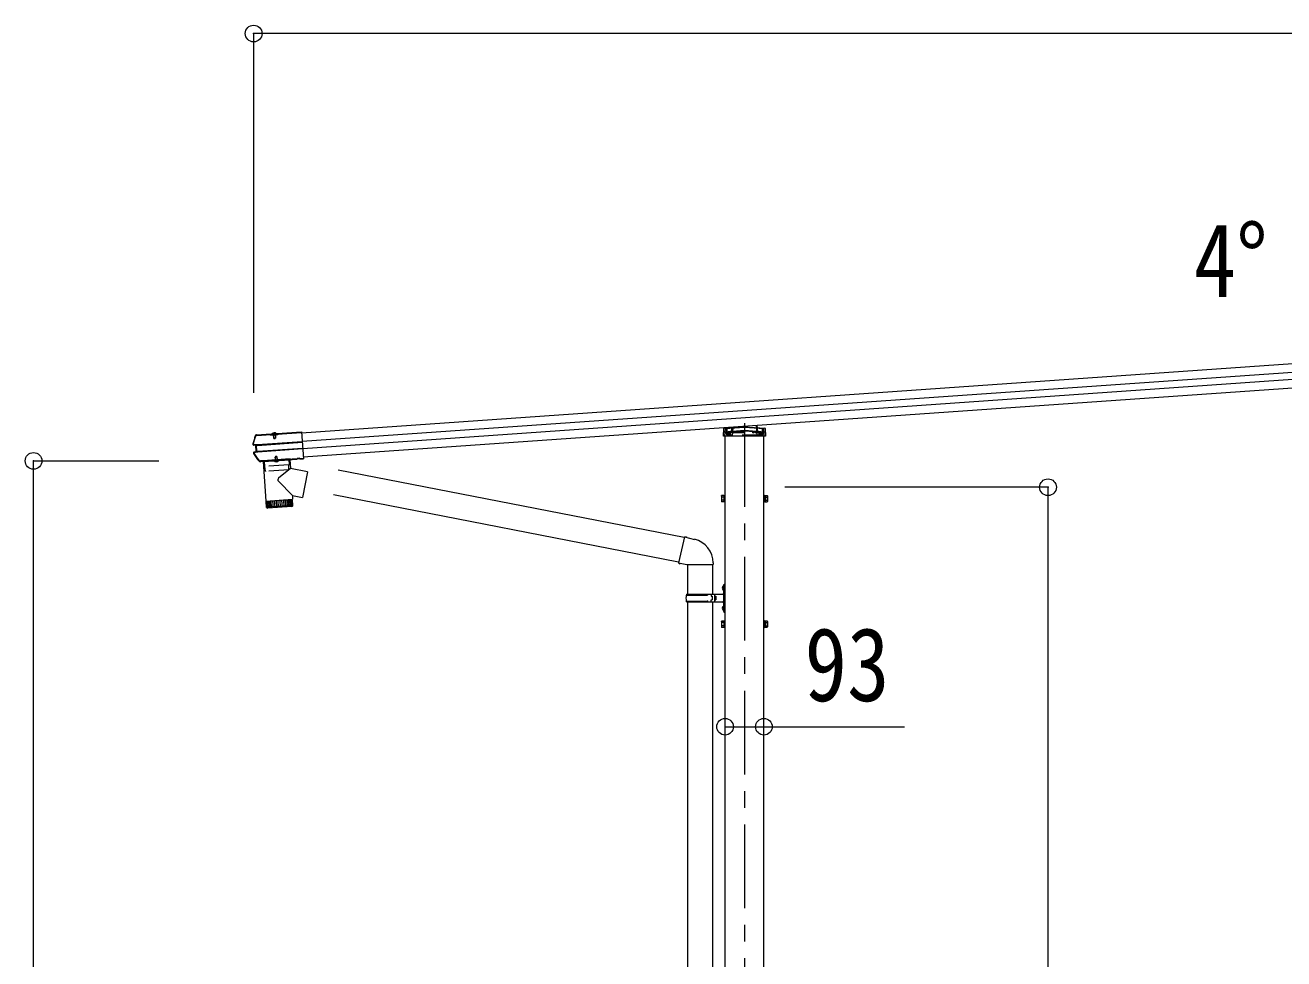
# Model space of a CAD drawing. Units: millimetres at full size, sheet at 1:40; details may follow other scales. Extents: x -11243 to 11243, y -7760 to 7760.
# Drawn here: x 405 to 3416, y -2609 to -376 of the extents above; entities that cross this region are included whole.
import ezdxf
from ezdxf.enums import TextEntityAlignment as Align

# ---------------------------------------------------------------- set-up
doc = ezdxf.new("R2010")
doc.units = ezdxf.units.MM
doc.header["$LTSCALE"] = 40
doc.header["$PDMODE"] = 32
doc.header["$PDSIZE"] = 40
doc.linetypes.add('CHAIN1', pattern=[8, 5, -1, 1, -1])
doc.linetypes.add('DASHED1', pattern=[1.8, 1.2, -0.6])
for name, color, linetype, lineweight in [('0-1_本体', 5, 'CHAIN1', 9), ('0-3_ELV2', 4, 'Continuous', 9), ('0-6_OTH_LINE', 6, 'Continuous', 9), ('0-7_SHAPE', 4, 'Continuous', 9), ('0-9_OUTLINE', 7, 'Continuous', 9)]:
    doc.layers.add(name, color=color, linetype=linetype, lineweight=lineweight)
doc.styles.add('ＭＳ ゴシック', font='')
doc.styles.get('ＭＳ ゴシック').set_extended_font_data('MS Gothic')

msp = doc.modelspace()

# ---------------------------------------------------------------- linework, layer by layer
at = {"layer": '0-1_本体'}
msp.add_line((2125.51, -1327.98), (2125.51, -4327.26), dxfattribs=at)
at = {"layer": '0-3_ELV2'}
for p, q in [((6277.2, -987.51), (1066.12, -1351.9)), ((6278.62, -1007.82), (1067.54, -1372.21)), ((6279.83, -1025.06), (1068.74, -1389.45)), ((6281.25, -1045.37), (1070.16, -1409.76)), ((957.99, -1356.27), (993.37, -1353.79)), ((993.47, -1355.29), (993.37, -1353.79)), ((993.62, -1354.59), (993.37, -1353.79)), ((1007.6, -1353.74), (993.64, -1354.72)), ((993.64, -1354.72), (993.72, -1355.86)), ((994.77, -1354.64), (994.75, -1354.44)), ((1006.03, -1354.4), (995.35, -1355.15)), ((1005.34, -1355.35), (1005.28, -1354.45)), ((1006.54, -1353.82), (1006.52, -1353.62)), ((1007.73, -1352.79), (1007.6, -1353.61)), ((1007.6, -1353.74), (1007.68, -1354.89)), ((1007.73, -1352.79), (1065.89, -1348.72)), ((1007.84, -1354.29), (1007.73, -1352.79)), ((1007.82, -1354.41), (1007.84, -1354.29)), ((1009.14, -1354.32), (1007.82, -1354.41)), ((1007.82, -1354.41), (1007.85, -1354.88)), ((1007.84, -1354.29), (1066, -1350.22)), ((1009.14, -1354.32), (1009.28, -1356.28)), ((1065.89, -1348.72), (1070.4, -1413.16)), ((2076.57, -1348.62), (2125.51, -1345.19)), ((2077.1, -1340.11), (2125.51, -1336.72)), ((2125.51, -1336.72), (2173.93, -1340.11)), ((2125.51, -1336.72), (2125.51, -1337.67)), ((2125.51, -1345.19), (2174.45, -1348.62)), ((2125.51, -1345.19), (2125.51, -1346.14)), ((2155.33, -1334.19), (2155.61, -1338.83)), ((2174.86, -1341.05), (2175.96, -1359.12)), ((956.63, -1381.67), (951.88, -1381.1)), ((958.04, -1380.33), (952.06, -1379.61)), ((957.55, -1381.61), (956.63, -1381.67)), ((957.76, -1356.29), (957.57, -1356.43)), ((957.57, -1356.43), (957.67, -1357.9)), ((957.67, -1357.9), (957.79, -1357.82)), ((957.99, -1356.27), (957.76, -1356.29)), ((957.86, -1357.78), (957.76, -1356.29)), ((957.79, -1357.82), (957.86, -1357.78)), ((957.86, -1357.78), (993.47, -1355.29)), ((958.95, -1380.27), (958.04, -1380.33)), ((959.18, -1396.66), (958.04, -1380.33)), ((958.26, -1381.67), (958.79, -1381.63)), ((959.56, -1380.28), (959.33, -1380.3)), ((1067.57, -1372.67), (960.44, -1380.17)), ((960.53, -1381.4), (1067.65, -1373.91)), ((992.19, -1355.5), (992.32, -1357.46)), ((1009.28, -1356.28), (992.32, -1357.46)), ((993.54, -1355.88), (993.51, -1355.41)), ((1007.85, -1354.88), (993.54, -1355.88)), ((997.71, -1355.58), (997.81, -1357.08)), ((998.29, -1356.34), (998.43, -1355.83)), ((998.29, -1356.34), (1003.28, -1355.99)), ((998.29, -1356.34), (998.78, -1363.23)), ((998.73, -1356.31), (998.63, -1355.82)), ((998.73, -1356.31), (999.27, -1364.11)), ((998.78, -1363.23), (1003.76, -1362.88)), ((1002.85, -1356.02), (1002.88, -1355.52)), ((1002.85, -1356.02), (1003.4, -1363.83)), ((1003.28, -1355.99), (1003.08, -1355.51)), ((1003.08, -1364.63), (1003.76, -1362.88)), ((1003.28, -1355.99), (1003.76, -1362.88)), ((1003.8, -1356.66), (1003.69, -1355.17)), ((2079.01, -4831.4), (2079.01, -1359.12)), ((2172.01, -4831.4), (2172.01, -1359.12)), ((953.39, -1398.23), (959.18, -1396.66)), ((958.52, -1395.47), (957.59, -1395.54)), ((960.09, -1396.6), (959.18, -1396.66)), ((959.73, -1395.28), (959.2, -1395.32)), ((960.44, -1396.52), (960.67, -1396.5)), ((961.5, -1395.27), (1068.62, -1387.77)), ((961.59, -1396.5), (1068.71, -1389.01)), ((973.73, -1418.42), (1055.13, -1412.72)), ((973.83, -1419.91), (1055.24, -1414.22)), ((1003.7, -1407.79), (1003.02, -1409.55)), ((1008.01, -1409.2), (1003.02, -1409.55)), ((1003.35, -1414.35), (1003.02, -1409.55)), ((1003.78, -1414.22), (1003.39, -1408.6)), ((1007.09, -1407.56), (1003.7, -1407.79)), ((1008.01, -1409.2), (1007.09, -1407.56)), ((1007.9, -1413.93), (1007.51, -1408.31)), ((1008.34, -1414), (1008.01, -1409.2)), ((1055.13, -1412.72), (1055.24, -1414.22)), ((1055.41, -1413.84), (1055.24, -1414.22)), ((1055.31, -1412.34), (1055.41, -1413.84)), ((1061.4, -1413.42), (1055.41, -1413.84)), ((1061.29, -1411.92), (1061.4, -1413.42)), ((1061.62, -1413.78), (1061.4, -1413.42)), ((1061.52, -1412.28), (1070.29, -1411.66)), ((1061.52, -1412.28), (1061.62, -1413.78)), ((1061.62, -1413.78), (1070.4, -1413.16)), ((1062.81, -1412.19), (1062.92, -1413.69)), ((1062.89, -1413.29), (1070.37, -1412.77)), ((966.62, -1418.91), (967.35, -1418.86)), ((967, -1420.39), (967.45, -1420.36)), ((967.35, -1418.86), (967.45, -1420.36)), ((973.61, -1419.56), (967.62, -1419.98)), ((973.5, -1418.06), (973.61, -1419.56)), ((973.61, -1419.02), (973.61, -1419.02)), ((973.83, -1419.91), (973.61, -1419.56)), ((973.73, -1418.42), (973.83, -1419.91)), ((974.17, -1419.88), (1038.01, -1415.42)), ((1000.22, -1418.31), (1000.2, -1418.06)), ((1011.99, -1417.49), (1000.22, -1418.31)), ((1011.99, -1417.49), (1011.98, -1417.24)), ((2070.31, -1502.4), (2070.89, -1501.39)), ((2070.31, -1502.4), (2070.31, -1515.4)), ((2075.81, -1501.39), (2070.89, -1501.39)), ((2075.81, -1505.14), (2070.89, -1505.14)), ((2075.81, -1501.19), (2075.81, -1516.2)), ((2077.41, -1501.65), (2075.81, -1501.65)), ((2173.61, -1501.65), (2175.21, -1501.65)), ((2175.21, -1501.19), (2175.21, -1516.2)), ((2175.21, -1501.19), (2180.13, -1501.19)), ((2175.21, -1504.94), (2180.13, -1504.94)), ((2180.71, -1502.2), (2180.13, -1501.19)), ((2180.71, -1502.2), (2180.71, -1515.2)), ((2070.31, -1515.4), (2070.89, -1516.4)), ((2075.81, -1512.65), (2070.89, -1512.65)), ((2075.81, -1516.4), (2070.89, -1516.4)), ((2075.8, -1509.2), (2077.41, -1509.2)), ((2075.81, -1508.2), (2077.41, -1508.2)), ((2075.81, -1515.75), (2077.41, -1515.75)), ((2175.21, -1508.2), (2173.61, -1508.2)), ((2175.22, -1509.2), (2173.61, -1509.2)), ((2175.21, -1515.75), (2173.61, -1515.75)), ((2175.21, -1512.45), (2180.13, -1512.45)), ((2175.21, -1516.2), (2180.13, -1516.2)), ((2180.71, -1515.2), (2180.13, -1516.2)), ((2070.31, -1802.4), (2070.89, -1801.39)), ((2070.31, -1802.4), (2070.31, -1815.4)), ((2075.81, -1801.39), (2070.89, -1801.39)), ((2075.81, -1805.14), (2070.89, -1805.14)), ((2075.81, -1801.19), (2075.81, -1816.2)), ((2077.41, -1801.65), (2075.81, -1801.65)), ((2173.61, -1801.65), (2175.21, -1801.65)), ((2175.21, -1801.19), (2175.21, -1816.2)), ((2175.21, -1801.19), (2180.13, -1801.19)), ((2175.21, -1804.94), (2180.13, -1804.94)), ((2180.71, -1802.2), (2180.13, -1801.19)), ((2180.71, -1802.2), (2180.71, -1815.2)), ((2070.31, -1815.4), (2070.89, -1816.4)), ((2075.81, -1812.65), (2070.89, -1812.65)), ((2075.81, -1816.4), (2070.89, -1816.4)), ((2075.8, -1809.2), (2077.41, -1809.2)), ((2075.81, -1808.2), (2077.41, -1808.2)), ((2075.81, -1815.75), (2077.41, -1815.75)), ((2175.21, -1808.2), (2173.61, -1808.2)), ((2175.22, -1809.2), (2173.61, -1809.2)), ((2175.21, -1815.75), (2173.61, -1815.75)), ((2175.21, -1812.45), (2180.13, -1812.45)), ((2175.21, -1816.2), (2180.13, -1816.2)), ((2180.71, -1815.2), (2180.13, -1816.2))]:
    msp.add_line(p, q, dxfattribs=at)
at = {"layer": '0-3_ELV2', "linetype": 'DASHED1'}
for p, q in [((995.97, -1354.53), (995.9, -1354.78)), ((996.03, -1354), (1005.2, -1353.35)), ((996.1, -1355.09), (996.03, -1354)), ((998.09, -1351.62), (999.49, -1353.99)), ((998.53, -1355.44), (998.45, -1354.33)), ((998.61, -1355.82), (998.47, -1353.83)), ((1000.67, -1354.52), (999.49, -1353.99)), ((1000.67, -1354.52), (1001.77, -1353.83)), ((1002.83, -1351.29), (1001.77, -1353.83)), ((1002.9, -1355.52), (1002.76, -1353.53)), ((1002.92, -1355.13), (1002.84, -1354.02)), ((1005.28, -1354.45), (1005.2, -1353.35)), ((1005.33, -1353.87), (1005.44, -1354.11)), ((2076.64, -1348.62), (2174.38, -1348.62)), ((2079.12, -1341.97), (2078.07, -1359.12)), ((2078.54, -1351.42), (2083.51, -1351.42)), ((2078.59, -1350.62), (2172.44, -1350.62)), ((2125.51, -1347.2), (2078.6, -1350.48)), ((2125.51, -1338.73), (2079.12, -1341.97)), ((2082.31, -1341.75), (2082.31, -1355.39)), ((2083.51, -1341.67), (2083.51, -1357.12)), ((2085.01, -1350.03), (2085.01, -1357.12)), ((2088.11, -1350.62), (2088.11, -1357.12)), ((2088.24, -1350.62), (2088.24, -1357.12)), ((2088.51, -1349.79), (2088.51, -1357.12)), ((2091.51, -1349.58), (2091.51, -1357.12)), ((2094.75, -1349.56), (2095.44, -1338.38)), ((2097.45, -1338.24), (2096.17, -1359.12)), ((2099.51, -1348.62), (2099.51, -1350.62)), ((2104.01, -1351.42), (2104.01, -1348.7)), ((2105.51, -1351.42), (2104.01, -1351.42)), ((2105.51, -1348.6), (2105.51, -1351.42)), ((2171.91, -1341.97), (2125.51, -1338.73)), ((2172.43, -1350.48), (2125.51, -1347.2)), ((2145.51, -1351.42), (2145.51, -1348.6)), ((2145.51, -1351.42), (2147.01, -1351.42)), ((2147.01, -1348.7), (2147.01, -1351.42)), ((2151.51, -1350.62), (2151.51, -1348.62)), ((2153.33, -1334.33), (2154.85, -1359.12)), ((2155.61, -1338.83), (2156.27, -1349.56)), ((2159.51, -1349.58), (2159.51, -1357.12)), ((2162.51, -1349.79), (2162.51, -1357.12)), ((2162.78, -1350.62), (2162.78, -1357.12)), ((2162.91, -1350.62), (2162.91, -1357.12)), ((2166.01, -1350.03), (2166.01, -1357.12)), ((2167.51, -1341.67), (2167.51, -1357.12)), ((2167.51, -1351.42), (2172.48, -1351.42)), ((2168.71, -1341.75), (2168.71, -1355.39)), ((2172.96, -1359.12), (2171.91, -1341.97)), ((998.43, -1355.83), (998.53, -1355.44)), ((998.63, -1355.82), (998.52, -1355.23)), ((1002.88, -1355.52), (1002.91, -1354.92)), ((1003.08, -1355.51), (1002.92, -1355.13)), ((2082.31, -1355.39), (2083.31, -1357.12)), ((2167.71, -1357.12), (2083.31, -1357.12)), ((2088.51, -1355.39), (2091.51, -1355.39)), ((2159.51, -1355.39), (2162.51, -1355.39)), ((2167.71, -1357.12), (2168.71, -1355.39)), ((1003.78, -1420.4), (1004.94, -1417.6)), ((1006.04, -1416.91), (1004.94, -1417.6)), ((1006.04, -1416.91), (1007.22, -1417.44)), ((1008.76, -1420.05), (1007.22, -1417.44))]:
    msp.add_line(p, q, dxfattribs=at)
at = {"layer": '0-3_ELV2'}
for points in [[(2175.96, -1359.12), (2075.06, -1359.12), (2076.17, -1341.05)], [(950.96, -1377.97), (953.78, -1368.31), (956.79, -1358.7)], [(953, -1396.78), (957.59, -1395.54), (956.63, -1381.67)], [(993.47, -1355.29), (993.51, -1355.41), (992.19, -1355.5)], [(1005.34, -1355.35), (996.17, -1355.99), (996.1, -1355.09)], [(998.78, -1363.23), (999.69, -1364.87), (1003.08, -1364.63)], [(965.58, -1418.43), (959.02, -1409.4), (952.66, -1400.22)], [(1038.44, -1414.39), (1038.37, -1413.39), (973.53, -1417.92), (973.6, -1418.92)], [(1061.52, -1412.28), (1061.29, -1411.92), (1055.31, -1412.34), (1055.13, -1412.72)], [(973.73, -1418.42), (973.5, -1418.06), (967.52, -1418.48), (967.35, -1418.86)], [(967.52, -1418.48), (967.62, -1419.98), (967.45, -1420.36)], [(2079.01, -1500.2), (2077.41, -1500.2), (2077.41, -1517.2), (2079.01, -1517.2)], [(2172.01, -1500.2), (2173.61, -1500.2), (2173.61, -1517.2), (2172.01, -1517.2)], [(2079.01, -1800.2), (2077.41, -1800.2), (2077.41, -1817.2), (2079.01, -1817.2)], [(2172.01, -1800.2), (2173.61, -1800.2), (2173.61, -1817.2), (2172.01, -1817.2)]]:
    msp.add_lwpolyline(points, dxfattribs=at)
for centre, radius, start, end in [((995.3, -1354.4), 0.55, 142.43917, 184), ((995.31, -1354.6), 0.545, 184, 274), ((1000.97, -1358.76), 7.7, 45.56083, 142.43917), ((1005.99, -1353.86), 0.545, 274, 4), ((1005.98, -1353.66), 0.55, 4, 45.56083), ((2076.64, -1349.61), 1, 94, 176.5), ((2077.16, -1341.11), 1, 94, 176.5), ((2173.86, -1341.11), 1, 3.5, 86), ((2174.38, -1349.61), 1, 3.5, 86), ((952.21, -1378.32), 2.8, 164.31277, 263.16971), ((1432.81, -1513.3), 502, 162.04537, 164.31277), ((952.21, -1378.32), 1.3, 164.24366, 263.03582), ((958.3, -1359.53), 3.19, 103.22631, 162.05142), ((957.93, -1359.07), 1.2, 102.71221, 162.01357), ((953.73, -1399.49), 2.8, 105.16971, 214.06629), ((1367.26, -1119.86), 502, 214.06629, 216.59248), ((953.74, -1399.49), 1.3, 105.30295, 214.13631), ((1037.44, -1414.46), 1, 274, 4), ((966.77, -1417.21), 3.19, 216.58984, 274.01289), ((966.54, -1417.72), 1.2, 216.62025, 274.01295), ((974.6, -1418.85), 1, 184, 274), ((1005.76, -1412.96), 7.7, 223.98312, 324.01688), ((2073.63, -1503.27), 3.32, 145.61575, 214.38425), ((2082.73, -1508.9), 12.42, 162.41205, 197.58795), ((2177.39, -1503.07), 3.32, 325.61575, 34.38425), ((2168.29, -1508.7), 12.42, 342.41205, 17.58795), ((2073.63, -1514.53), 3.32, 145.61575, 214.38425), ((2177.39, -1514.33), 3.32, 325.61575, 34.38425), ((2073.63, -1803.27), 3.32, 145.61575, 214.38425), ((2082.73, -1808.9), 12.42, 162.41205, 197.58795), ((2177.39, -1803.07), 3.32, 325.61575, 34.38425), ((2168.29, -1808.7), 12.42, 342.41205, 17.58795), ((2073.63, -1814.53), 3.32, 145.61575, 214.38425), ((2177.39, -1814.33), 3.32, 325.61575, 34.38425)]:
    msp.add_arc(centre, radius, start, end, dxfattribs=at)
at = {"layer": '0-3_ELV2', "linetype": 'DASHED1'}
for centre, radius, start, end in [((995.42, -1354.64), 0.5, 274, 344), ((996.74, -1354.75), 0.8, 94, 164), ((997.96, -1354.36), 0.5, 4, 94), ((1003.34, -1353.99), 0.5, 94, 184), ((1004.6, -1354.2), 0.8, 24, 94), ((1005.89, -1353.91), 0.5, 204, 274), ((2076.64, -1349.62), 1, 90, 176.5), ((2174.38, -1349.62), 1, 3.5, 90)]:
    msp.add_arc(centre, radius, start, end, dxfattribs=at)
at = {"layer": '0-3_ELV2'}
for centre, major_axis, ratio, start_param, end_param in [((993.84, -1357.77), (-0.22, 3.19), 0.014286, 5.9883828, 6.2220988), ((1007.83, -1356.8), (-0.22, 3.19), 0.014286, 0.0610865, 0.2948025), ((960.57, -1381.97), (3.03, -0.36), 0.014525, 2.4375911, 3.0658321), ((960.57, -1381.98), (2.99, 0.21), 0.19438, 1.5707963, 2.1939282), ((960.46, -1380.45), (1.52, -0.18), 0.014525, 2.4126357, 3.0658321), ((960.46, -1380.46), (1.5, 0.1), 0.19438, 1.5707963, 2.2034964), ((961.46, -1394.67), (2.95, 0.8), 0.014957, 3.2171785, 3.8372566), ((961.46, -1394.68), (2.99, 0.21), 0.19438, 4.0848352, 4.712389), ((961.56, -1396.2), (1.48, 0.4), 0.014957, 3.2171785, 3.8435615), ((961.57, -1396.21), (1.5, 0.1), 0.19438, 4.0561004, 4.712389)]:
    msp.add_ellipse(centre, major_axis=major_axis, ratio=ratio, start_param=start_param, end_param=end_param, dxfattribs=at)
at = {"layer": '0-6_OTH_LINE'}
for p, q in [((951.41, -396.31), (951.41, -1255.21)), ((6361.41, -396.31), (951.41, -396.31)), ((424.88, -4281.4), (424.88, -1418.4)), ((424.88, -1418.4), (724.88, -1418.4)), ((2851.51, -1481.4), (2222.01, -1481.4)), ((2851.51, -4281.4), (2851.51, -1481.4)), ((2079.01, -2054.09), (2172.01, -2054.09)), ((2172.01, -2054.09), (2508.16, -2054.09))]:
    msp.add_line(p, q, dxfattribs=at)
for p in [(951.41, -396.31), (424.88, -1418.4), (2851.51, -1481.4), (2079.01, -2054.09), (2172.01, -2054.09)]:
    msp.add_point(p, dxfattribs=at)
at = {"layer": '0-9_OUTLINE'}
for p, q in [((974.1, -1419.89), (980.73, -1514.66)), ((1039.4, -1436.23), (1011.1, -1459.69)), ((1037.95, -1415.42), (1039.4, -1436.23)), ((1080.16, -1444.15), (1039.4, -1436.23)), ((1080.16, -1444.15), (1068.1, -1506.19)), ((1981.59, -1601.72), (1153.9, -1440.83)), ((1043.97, -1501.5), (1010.69, -1467.01)), ((1043.97, -1501.5), (1044.57, -1510.19)), ((1043.97, -1501.5), (1068.1, -1506.19)), ((1967.99, -1660.19), (1142.45, -1499.73)), ((980.73, -1514.66), (1044.57, -1510.19)), ((1044.64, -1511.19), (980.8, -1515.65)), ((980.8, -1515.65), (981.94, -1528.66)), ((982.52, -1530.18), (981.5, -1515.61)), ((981.93, -1528.61), (1045.32, -1524.17)), ((982.72, -1515.52), (983.77, -1530.48)), ((985.58, -1530.36), (984.54, -1515.39)), ((1042.54, -1527.38), (985.14, -1531.39)), ((985.22, -1514.34), (985.31, -1515.34)), ((986.9, -1515.23), (987.94, -1530.19)), ((990.8, -1529.99), (989.76, -1515.03)), ((994.11, -1529.76), (993.07, -1514.8)), ((996.76, -1514.54), (997.81, -1529.5)), ((1000.76, -1514.26), (1001.81, -1529.22)), ((1005, -1513.96), (1006.04, -1528.93)), ((1009.38, -1513.66), (1010.43, -1528.62)), ((1013.84, -1513.34), (1014.88, -1528.31)), ((1018.26, -1513.03), (1019.31, -1528)), ((1022.59, -1512.73), (1023.63, -1527.7)), ((1026.71, -1512.44), (1027.76, -1527.41)), ((1030.57, -1512.17), (1031.62, -1527.14)), ((1034.08, -1511.93), (1035.13, -1526.89)), ((1037.17, -1511.71), (1038.22, -1526.68)), ((1039.79, -1511.53), (1040.84, -1526.49)), ((1040.08, -1510.51), (1040.14, -1511.5)), ((1041.88, -1511.38), (1042.93, -1526.35)), ((1043.41, -1511.28), (1044.45, -1526.24)), ((1045.33, -1524.23), (1044.64, -1511.19)), ((1981.95, -1600.16), (1967.59, -1661.91)), ((1981.95, -1600.16), (2006.26, -1605.97)), ((1967.59, -1661.91), (1987.67, -1666.45)), ((1967.59, -1661.91), (1971.59, -1664.58)), ((1972.46, -1663.01), (1971.59, -1664.58)), ((1987.67, -1666.45), (2050.4, -1666.45)), ((1989.03, -1666.45), (1989.03, -1737.45)), ((2049.03, -1666.45), (2049.03, -1737.45)), ((2050.4, -1662.29), (2050.4, -1666.45)), ((2075.01, -1714.45), (2078.01, -1712.95)), ((2075.01, -1714.45), (2075.01, -1778.45)), ((2078.01, -1712.95), (2078.01, -1779.95)), ((2078.01, -1712.95), (2079.01, -1712.95)), ((1986.04, -1739.45), (2036.37, -1739.45)), ((1987.04, -1737.45), (2073.04, -1737.45)), ((1987.04, -1737.45), (1987.04, -1739.45)), ((2046.04, -1737.45), (2046.04, -1741.95)), ((2046.04, -1741.95), (2048.04, -1741.95)), ((2048.04, -1741.95), (2048.04, -1750.95)), ((2054.01, -1737.45), (2054.01, -1755.45)), ((2054.01, -1741.95), (2057.01, -1741.95)), ((2057.01, -1741.95), (2057.01, -1750.95)), ((2072.71, -1720.3), (2074.75, -1721.3)), ((2073.98, -1718.3), (2074.61, -1718.3)), ((2073.98, -1718.3), (2073.98, -1726.6)), ((2073.98, -1726.6), (2074.61, -1726.6)), ((2074.61, -1718.3), (2075.01, -1718.7)), ((2074.75, -1721.3), (2075.37, -1722.45)), ((1986.04, -1753.45), (2036.37, -1753.45)), ((1987.04, -1755.45), (1987.04, -1753.45)), ((1987.04, -1755.45), (2073.04, -1755.45)), ((1989.02, -1755.45), (1989.02, -2897.42)), ((2046.04, -1755.45), (2046.04, -1750.95)), ((2046.04, -1750.95), (2048.04, -1750.95)), ((2049.02, -1755.45), (2049.02, -2897.42)), ((2054.01, -1750.95), (2057.01, -1750.95)), ((2072.71, -1768.3), (2074.75, -1769.3)), ((2073.98, -1766.3), (2074.61, -1766.3)), ((2073.98, -1766.3), (2073.98, -1774.6)), ((2073.98, -1774.6), (2074.61, -1774.6)), ((2074.61, -1766.3), (2074.61, -1774.6)), ((2074.61, -1766.3), (2075.01, -1766.7)), ((2074.61, -1774.6), (2075.01, -1774.2)), ((2074.75, -1769.3), (2075.37, -1770.45)), ((2075.01, -1778.45), (2078.01, -1779.95)), ((2078.01, -1779.95), (2079.01, -1779.95))]:
    msp.add_line(p, q, dxfattribs=at)
at = {"layer": '0-9_OUTLINE', "linetype": 'DASHED1'}
for p, q in [((976.31, -1419.73), (977.45, -1431.2)), ((1035.87, -1427.6), (977.98, -1431.65)), ((979.46, -1443.09), (978.18, -1431.63)), ((1035.4, -1439.66), (980, -1443.53)), ((1035.87, -1439.15), (1035.54, -1427.62)), ((1035.87, -1415.57), (1036.34, -1427.08))]:
    msp.add_line(p, q, dxfattribs=at)
at = {"layer": '0-9_OUTLINE'}
for points in [[(1981.95, -1600.16), (1986.67, -1599.71), (1986.81, -1601.32)], [(2072.71, -1724.6), (2074.75, -1723.6), (2075.37, -1722.45)], [(2074.61, -1718.3), (2074.61, -1726.6), (2075.01, -1726.2)], [(2072.71, -1772.6), (2074.75, -1771.6), (2075.37, -1770.45)]]:
    msp.add_lwpolyline(points, dxfattribs=at)
at = {"layer": '0-9_OUTLINE', "linetype": 'DASHED1'}
for centre, start, end in [((977.95, -1431.15), 185.67065, 274), ((979.96, -1443.04), 186.38594, 274), ((1035.37, -1439.16), 274, 1.61406), ((1035.84, -1427.1), 274, 2.32935)]:
    msp.add_arc(centre, 0.5, start, end, dxfattribs=at)
at = {"layer": '0-9_OUTLINE'}
for centre, radius, start, end in [((1014.29, -1463.54), 5, 129.65551, 223.97399), ((984.93, -1528.4), 3, 185, 274.04832), ((1042.33, -1524.38), 3, 274, 3), ((1992.4, -1662.29), 58, 0, 76.56538), ((2034.79, -1746.45), 49.25, 171.82876, 180.00002), ((2036.37, -1737.45), 2, 270, 359.99998), ((2078.31, -1722.45), 6, 136.21765, 223.78235), ((2073.01, -1735.45), 2, 270, 359.99998), ((2034.79, -1746.45), 49.25, 180.00002, 188.17127), ((2036.37, -1755.45), 2, 0.00005, 90.00004), ((2078.31, -1770.45), 6, 136.21765, 223.78235), ((2073.01, -1757.45), 2, 0.00005, 90.00004)]:
    msp.add_arc(centre, radius, start, end, dxfattribs=at)

# ---------------------------------------------------------------- texts
at = {"layer": '0-6_OTH_LINE', "color": 7, "style": 'ＭＳ ゴシック', "width": 0.85}
msp.add_text('93', height=176, dxfattribs=at).set_placement((2269.03, -2045.62), align=Align.BOTTOM_LEFT)
at = {"layer": '0-7_SHAPE', "color": 7, "style": 'ＭＳ ゴシック', "width": 0.85}
msp.add_text('4°', height=176, dxfattribs=at).set_placement((3199.97, -1079.15), align=Align.BOTTOM_LEFT)

doc.saveas('drawing.dxf')
